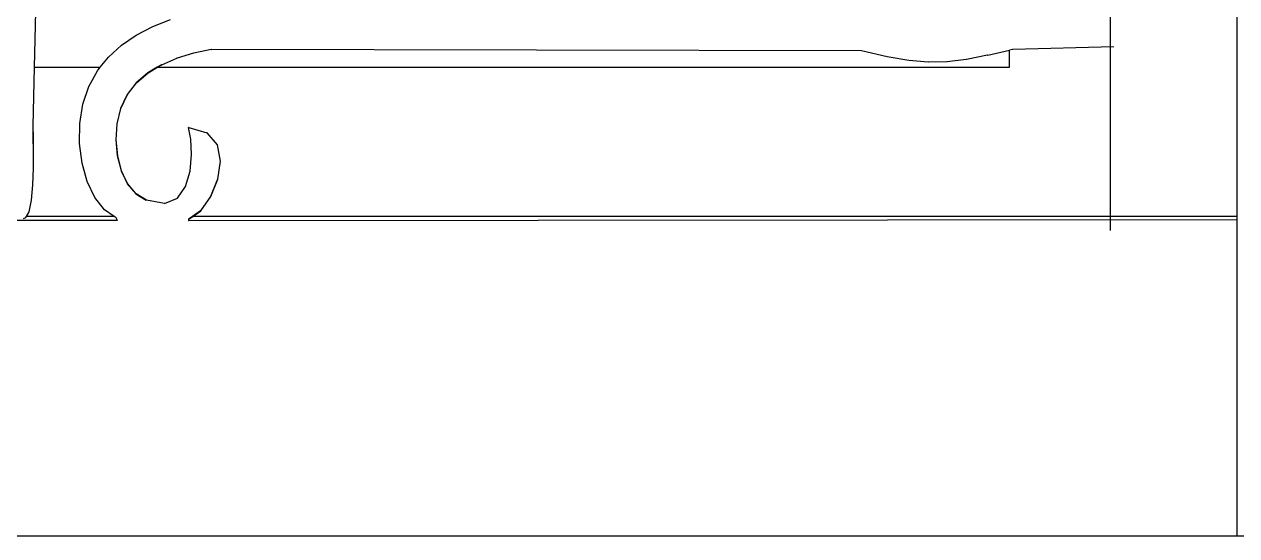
# Model space of a CAD drawing. Header units: inches. Extents: x -2812 to 9774, y -15726 to -746.
# Drawn here: x 3073.86 to 3093.02, y -9119.16 to -9111.09 of the extents above; entities that cross this region are included whole.
import ezdxf

# ---------------------------------------------------------------- set-up
doc = ezdxf.new("R2010")
doc.units = ezdxf.units.IN
doc.header["$LTSCALE"] = 17
doc.header["$MEASUREMENT"] = 0
doc.layers.add('OUTLINE', color=1, linetype='Continuous', lineweight=25)

# ---------------------------------------------------------------- blocks, each defined once
blk = doc.blocks.new('kk')
for p, q in [((-1658.537, -2491.1), (-1658.537, -2522.283)), ((-1656.537, -2491.1), (-1656.537, -2527.1)), ((-1675.499, -2518.125), (-1675.536, -2519.705)), ((-1675.531, -2519.705), (-1675.494, -2518.123)), ((-1673.664, -2519.061), (-1673.384, -2518.948)), ((-1673.924, -2519.197), (-1673.664, -2519.061)), ((-1674.364, -2519.545), (-1674.158, -2519.358)), ((-1674.158, -2519.358), (-1673.924, -2519.197)), ((-1674.493, -2519.705), (-1674.364, -2519.545)), ((-1673.519, -2519.664), (-1673.281, -2519.561)), ((-1673.277, -2519.561), (-1673.281, -2519.561)), ((-1673.018, -2519.481), (-1673.277, -2519.561)), ((-1673.013, -2519.481), (-1673.018, -2519.481)), ((-1672.739, -2519.424), (-1673.013, -2519.481)), ((-1672.739, -2519.424), (-1672.734, -2519.424)), ((-1662.467, -2519.445), (-1672.734, -2519.424)), ((-1662.062, -2519.539), (-1662.467, -2519.445)), ((-1661.718, -2519.598), (-1662.062, -2519.539)), ((-1660.474, -2519.515), (-1660.808, -2519.58)), ((-1660.47, -2519.515), (-1660.474, -2519.515)), ((-1660.47, -2519.515), (-1660.129, -2519.435)), ((-1660.079, -2519.424), (-1660.129, -2519.435)), ((-1660.129, -2519.705), (-1660.129, -2519.435)), ((-1660.074, -2519.424), (-1660.079, -2519.424)), ((-1658.478, -2519.38), (-1660.074, -2519.424)), ((-1675.536, -2519.705), (-1675.558, -2520.634)), ((-1675.553, -2520.634), (-1675.531, -2519.705)), ((-1675.536, -2519.705), (-1675.531, -2519.705)), ((-1675.531, -2519.705), (-1674.493, -2519.705)), ((-1674.537, -2519.761), (-1674.493, -2519.705)), ((-1673.593, -2519.705), (-1673.74, -2519.793)), ((-1673.735, -2519.793), (-1673.589, -2519.705)), ((-1673.524, -2519.664), (-1673.593, -2519.705)), ((-1673.593, -2519.705), (-1673.589, -2519.705)), ((-1673.589, -2519.705), (-1673.519, -2519.664)), ((-1673.589, -2519.705), (-1660.129, -2519.705)), ((-1673.519, -2519.664), (-1673.524, -2519.664)), ((-1661.411, -2519.623), (-1661.718, -2519.598)), ((-1661.406, -2519.623), (-1661.411, -2519.623)), ((-1661.117, -2519.617), (-1661.406, -2519.623)), ((-1661.112, -2519.617), (-1661.117, -2519.617)), ((-1660.812, -2519.58), (-1661.112, -2519.617)), ((-1660.808, -2519.58), (-1660.812, -2519.58)), ((-1674.674, -2520.009), (-1674.537, -2519.761)), ((-1673.924, -2519.95), (-1674.07, -2520.136)), ((-1674.065, -2520.136), (-1673.919, -2519.95)), ((-1673.74, -2519.793), (-1673.924, -2519.95)), ((-1673.919, -2519.95), (-1673.924, -2519.95)), ((-1673.919, -2519.95), (-1673.735, -2519.793)), ((-1673.735, -2519.793), (-1673.74, -2519.793)), ((-1674.77, -2520.289), (-1674.674, -2520.009)), ((-1674.07, -2520.136), (-1674.172, -2520.353)), ((-1674.168, -2520.353), (-1674.065, -2520.136)), ((-1674.065, -2520.136), (-1674.07, -2520.136)), ((-1674.818, -2520.591), (-1674.77, -2520.289)), ((-1674.172, -2520.353), (-1674.23, -2520.595)), ((-1674.225, -2520.595), (-1674.168, -2520.353)), ((-1674.168, -2520.353), (-1674.172, -2520.353)), ((-1675.558, -2520.634), (-1675.556, -2520.803)), ((-1675.553, -2520.634), (-1675.558, -2520.634)), ((-1675.552, -2520.803), (-1675.553, -2520.634)), ((-1674.82, -2520.906), (-1674.818, -2520.591)), ((-1674.23, -2520.595), (-1674.246, -2520.851)), ((-1674.242, -2520.851), (-1674.225, -2520.595)), ((-1674.225, -2520.595), (-1674.23, -2520.595)), ((-1673.093, -2520.656), (-1673.097, -2520.656)), ((-1673.064, -2520.841), (-1673.097, -2520.656)), ((-1673.093, -2520.656), (-1673.093, -2520.657)), ((-1673.093, -2520.656), (-1672.807, -2520.739)), ((-1675.552, -2520.803), (-1675.556, -2520.803)), ((-1675.556, -2520.803), (-1675.554, -2521.034)), ((-1675.549, -2521.034), (-1675.552, -2520.803)), ((-1674.779, -2521.217), (-1674.82, -2520.906)), ((-1674.242, -2520.851), (-1674.246, -2520.851)), ((-1674.246, -2520.851), (-1674.223, -2521.104)), ((-1674.219, -2521.104), (-1674.242, -2520.851)), ((-1673.052, -2521.084), (-1673.064, -2520.841)), ((-1672.807, -2520.739), (-1672.648, -2520.929)), ((-1672.802, -2520.739), (-1672.807, -2520.739)), ((-1672.643, -2520.929), (-1672.802, -2520.739)), ((-1675.554, -2521.034), (-1675.555, -2521.297)), ((-1675.549, -2521.034), (-1675.554, -2521.034)), ((-1675.55, -2521.297), (-1675.549, -2521.034)), ((-1673.074, -2521.346), (-1673.052, -2521.084)), ((-1672.648, -2520.929), (-1672.599, -2521.186)), ((-1672.643, -2520.929), (-1672.648, -2520.929)), ((-1672.594, -2521.186), (-1672.643, -2520.929)), ((-1674.698, -2521.507), (-1674.779, -2521.217)), ((-1674.219, -2521.104), (-1674.223, -2521.104)), ((-1674.223, -2521.104), (-1674.163, -2521.341)), ((-1674.158, -2521.341), (-1674.219, -2521.104)), ((-1672.599, -2521.186), (-1672.64, -2521.471)), ((-1672.635, -2521.471), (-1672.594, -2521.186)), ((-1672.594, -2521.186), (-1672.599, -2521.186)), ((-1675.555, -2521.297), (-1675.563, -2521.563)), ((-1675.559, -2521.563), (-1675.55, -2521.297)), ((-1675.55, -2521.297), (-1675.555, -2521.297)), ((-1674.158, -2521.341), (-1674.163, -2521.341)), ((-1674.163, -2521.341), (-1674.065, -2521.546)), ((-1674.061, -2521.546), (-1674.158, -2521.341)), ((-1673.144, -2521.588), (-1673.074, -2521.346)), ((-1672.64, -2521.471), (-1672.75, -2521.746)), ((-1672.746, -2521.746), (-1672.635, -2521.471)), ((-1672.635, -2521.471), (-1672.64, -2521.471)), ((-1675.563, -2521.563), (-1675.584, -2521.803)), ((-1675.579, -2521.803), (-1675.559, -2521.563)), ((-1675.559, -2521.563), (-1675.563, -2521.563)), ((-1674.58, -2521.759), (-1674.698, -2521.507)), ((-1674.061, -2521.546), (-1674.065, -2521.546)), ((-1674.065, -2521.546), (-1673.933, -2521.705)), ((-1673.928, -2521.705), (-1674.061, -2521.546)), ((-1673.273, -2521.77), (-1673.144, -2521.588)), ((-1675.584, -2521.803), (-1675.62, -2521.986)), ((-1675.616, -2521.986), (-1675.579, -2521.803)), ((-1675.579, -2521.803), (-1675.584, -2521.803)), ((-1674.427, -2521.957), (-1674.58, -2521.759)), ((-1673.928, -2521.705), (-1673.933, -2521.705)), ((-1673.933, -2521.705), (-1673.766, -2521.802)), ((-1673.762, -2521.802), (-1673.928, -2521.705)), ((-1673.762, -2521.802), (-1673.766, -2521.802)), ((-1673.476, -2521.855), (-1673.762, -2521.802)), ((-1673.476, -2521.855), (-1673.273, -2521.77)), ((-1672.75, -2521.746), (-1672.91, -2521.97)), ((-1672.905, -2521.97), (-1672.746, -2521.746)), ((-1672.746, -2521.746), (-1672.75, -2521.746)), ((-1675.62, -2521.986), (-1675.665, -2522.061)), ((-1675.66, -2522.061), (-1675.616, -2521.986)), ((-1675.616, -2521.986), (-1675.62, -2521.986)), ((-1674.275, -2522.061), (-1674.427, -2521.957)), ((-1672.91, -2521.97), (-1673.037, -2522.061)), ((-1673.033, -2522.061), (-1672.905, -2521.97)), ((-1672.905, -2521.97), (-1672.91, -2521.97)), ((-1674.22, -2522.126), (-1678.061, -2522.126)), ((-1675.677, -2522.083), (-1675.711, -2522.095)), ((-1675.665, -2522.061), (-1675.677, -2522.083)), ((-1675.673, -2522.083), (-1675.677, -2522.083)), ((-1675.673, -2522.083), (-1675.66, -2522.061)), ((-1675.66, -2522.061), (-1675.665, -2522.061)), ((-1674.275, -2522.061), (-1675.66, -2522.061)), ((-1674.244, -2522.083), (-1674.275, -2522.061)), ((-1674.22, -2522.126), (-1674.244, -2522.083)), ((-1673.037, -2522.061), (-1673.097, -2522.105)), ((-1673.093, -2522.105), (-1673.097, -2522.105)), ((-1673.097, -2522.105), (-1673.097, -2522.126)), ((-1673.097, -2522.126), (-1673.093, -2522.126)), ((-1673.093, -2522.105), (-1673.033, -2522.061)), ((-1673.093, -2522.126), (-1673.093, -2522.105)), ((-1673.093, -2522.126), (-1656.537, -2522.106)), ((-1673.033, -2522.061), (-1673.037, -2522.061)), ((-1657.884, -2522.061), (-1673.033, -2522.061)), ((-1656.537, -2522.061), (-1657.884, -2522.061))]:
    blk.add_line(p, q)

msp = doc.modelspace()

# ---------------------------------------------------------------- hatches: boundary and pattern name
at = {"layer": 'OUTLINE'}
h = msp.add_hatch(dxfattribs=at)
h.set_pattern_fill('AR-RSHKE', color=8)
h.set_pattern_definition([(0, (-1227.799, -5796.304), (25.5, 12), [6, -5, 7, -3, 9, -4]), (0, (-1221.799, -5795.804), (25.5, 12), [5, -19, 4, -6]), (0, (-1209.799, -5797.054), (25.5, 12), [3, -31]), (90, (-1227.799, -5796.304), (-8.5, 12), [11.5, -36.5]), (90, (-1221.799, -5796.304), (-8.5, 12), [11.25, -36.75]), (90, (-1216.799, -5796.304), (-8.5, 12), [10.5, -37.5]), (90, (-1209.799, -5797.054), (-8.5, 12), [11.5, -36.5]), (90, (-1206.799, -5797.054), (-8.5, 12), [11.5, -36.5]), (90, (-1197.799, -5796.304), (-8.5, 12), [11, -37])])
h.paths.add_polyline_path([(3132.018, -9107.304), (3093.018, -9107.304), (3093.018, -9119.163), (3132.018, -9119.163)])

# ---------------------------------------------------------------- linework, layer by layer
msp.add_line((2990.555, -9119.163), (3156.018, -9119.163), dxfattribs=at)

# ---------------------------------------------------------------- block references
msp.add_blockref('kk', (4749.555, -6592.063), dxfattribs=at)

doc.saveas('drawing.dxf')
